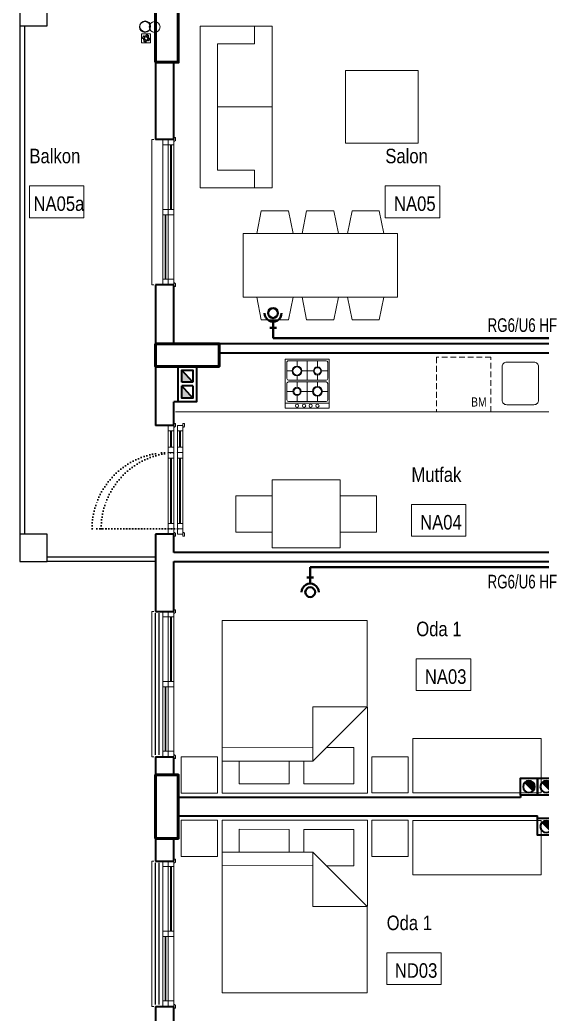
# Model space of a CAD drawing. Header units: millimetres. Extents: x 1852829 to 1882754, y -270850 to -231658.
# Drawn here: x 1860973 to 1861549, y -263907 to -262812 of the extents above; entities that cross this region are included whole.
import ezdxf
from ezdxf.enums import TextEntityAlignment as Align

# ---------------------------------------------------------------- set-up
doc = ezdxf.new("R2010")
doc.units = ezdxf.units.MM
for name, pattern in [('CONTINOUS', [0]), ('CONTINU', [0]), ('izdüşüm arka', [3.175, 0, -3.175]), ('izdüşüm ön', [9.525, 6.35, -3.175])]:
    doc.linetypes.add(name, pattern=pattern)
for name, color, linetype, lineweight in [('a_ba', 6, 'Continuous', 50), ('a_doğrama', 251, 'Continuous', 20), ('a_duvar', 251, 'Continuous', 35), ('a_görünüş', 32, 'Continuous', 25), ('a_görünüş_ince', 8, 'Continuous', 20), ('a_izdüşüm_arka', 251, 'izdüşüm arka', 30), ('a_izdüşüm_ön', 6, 'izdüşüm ön', 9), ('a_not_mahal', 253, 'Continuous', 5), ('a_tefriş', 8, 'Continuous', 20), ('m_yib', 65, 'Continuous', 20), ('Telefon', 2, 'CONTINOUS', 40), ('Tv', 3, 'CONTINOUS', 40)]:
    doc.layers.add(name, color=color, linetype=linetype, lineweight=lineweight)
doc.styles.add('Grupcad', font='arial.ttf', dxfattribs={"width": 0.7})
doc.styles.get("Standard").update_dxf_attribs({"font": 'ARIALN.TTF'})

# ---------------------------------------------------------------- blocks, each defined once
blk = doc.blocks.new('kapı_120_c_blok')
at = {"layer": 'a_doğrama', "color": 251}
for points in [[(-2, 119), (-2, 122), (0, 122), (0, 118), (-1, 118), (-2, 119)], [(2.5, 114), (2.5, 96)], [(3.5, 114), (3.5, 96)], [(2.5, 84), (2.5, 12)], [(3.5, 84), (3.5, 12)], [(-2, 1), (-2, -2), (0, -2), (0, 2), (-1, 2), (-2, 1)]]:
    blk.add_lwpolyline(points, dxfattribs=at)
for points in [[(0, 114), (6, 114), (6, 120), (0, 120)], [(0, 90), (6, 90), (6, 96), (0, 96)], [(0, 84), (6, 84), (6, 90), (0, 90)], [(0, 6), (6, 6), (6, 12), (0, 12)], [(0, 0), (6, 0), (6, 6), (0, 6)]]:
    blk.add_lwpolyline(points, close=True, dxfattribs=at)
at = {"layer": 'a_görünüş_ince', "color": 251}
for points in [[(0, 114), (0, 96)], [(6, 114), (6, 96)], [(0, 84), (0, 12)], [(6, 84), (6, 12)]]:
    blk.add_lwpolyline(points, dxfattribs=at)
at = {"layer": 'a_izdüşüm_arka', "color": 251}
blk.add_lwpolyline([(6, 6), (90, 6)], dxfattribs=at)
blk.add_arc((6, 6), 84, 0, 90, dxfattribs=at)
blk = doc.blocks.new('160p')
at = {"layer": 'a_doğrama', "color": 251}
for points in [[(-6, -6), (-6, 0), (-12, 0), (-12, -6)], [(0, -6), (0, 0), (-6, 0), (-6, -6)], [(-6, -83), (-6, -77), (-12, -77), (-12, -83)], [(0, -83), (0, -77), (-6, -77), (-6, -83)], [(-6, -160), (-6, -154), (-12, -154), (-12, -160)], [(0, -160), (0, -154), (-6, -154), (-6, -160)]]:
    blk.add_lwpolyline(points, close=True, dxfattribs=at)
for points in [[(2, -1), (2, 2), (0, 2), (0, -2), (1, -2), (2, -1)], [(-9.5, -6), (-9.5, -77)], [(-8.5, -6), (-8.5, -77)], [(-3.5, -83), (-3.5, -154)], [(-2.5, -83), (-2.5, -154)], [(2, -159), (2, -162), (0, -162), (0, -158), (1, -158), (2, -159)]]:
    blk.add_lwpolyline(points, dxfattribs=at)
at = {"layer": 'a_görünüş_ince', "color": 251}
for points in [[(-22, -160), (-24, -160), (-24, 0), (-22, 0)], [(-12, -77), (-12, -6)], [(-6, -77), (-6, -6)], [(-6, -77), (-6, -6)], [(0, -77), (0, -6)], [(-12, -154), (-12, -83)], [(-6, -154), (-6, -83)], [(-6, -154), (-6, -83)], [(0, -154), (0, -83)]]:
    blk.add_lwpolyline(points, dxfattribs=at)
blk = doc.blocks.new('baca_şönt')
at = {"layer": 'a_duvar'}
h = blk.add_hatch(color=256, dxfattribs=at)
h.dxf.hatch_style = 1
h.paths.add_polyline_path([(21.5, -5), (21.5, -17), (35, -17)])
h.paths.add_polyline_path([(4, -5), (4, -17), (17.5, -17)])
for p, q in [((4, -5), (17.5, -17)), ((17.5, -5), (17.5, -17)), ((21.5, -5), (21.5, -17)), ((21.5, -5), (35, -17))]:
    blk.add_line(p, q, dxfattribs=at)
blk.add_lwpolyline([(0, -21), (39, -21), (39, -1), (0, -1)], close=True, dxfattribs=at)
for points in [[(17.5, -5), (4, -5), (4, -17), (17.5, -17)], [(21.5, -17), (35, -17), (35, -5), (21.5, -5)]]:
    blk.add_lwpolyline(points, dxfattribs=at)
blk = doc.blocks.new('baca_müstakil')
at = {"layer": 'a_duvar'}
h = blk.add_hatch(color=256, dxfattribs=at)
h.dxf.hatch_style = 1
h.paths.add_polyline_path([(4.9, -4.9, 0.198912), (3, -9.5, 0.668179), (14.1, -14.1)])
blk.add_line((4.9, -4.9), (14.1, -14.1), dxfattribs=at)
blk.add_lwpolyline([(0, -19), (19, -19), (19, 0), (0, 0)], close=True, dxfattribs=at)
blk.add_circle((9.5, -9.5), 6.5, dxfattribs=at)
blk = doc.blocks.new('A$C2A0A03CE')
at = {"layer": 'a_tefriş'}
for p, q in [((-54, -24.3), (-54, 24.3)), ((-54, 24.3), (0, 24.3)), ((-48.6, 24.3), (-48.6, -24.3)), ((-27, 22.5), (-45, 22.5)), ((-35.6, 22.5), (-35.6, 15.7)), ((-21.6, 22.5), (-3.6, 22.5)), ((-13.1, 22.5), (-13.1, 14.8)), ((0, -24.3), (0, 24.3)), ((-46.8, 20.7), (-46.8, -20.7)), ((-40, 11.2), (-46.8, 11.2)), ((-25.2, 11.2), (-31, 11.2)), ((-25.2, -20.7), (-25.2, 20.7)), ((-23.4, -20.7), (-23.4, 20.7)), ((-16.6, 11.2), (-23.4, 11.2)), ((-1.8, 11.2), (-9.4, 11.2)), ((-1.8, 20.7), (-1.8, -20.7)), ((-25.2, 0), (-46.8, 0)), ((-35.6, 6.8), (-35.6, -7.7)), ((-1.8, 0), (-23.4, 0)), ((-13.1, 7.7), (-13.1, -6.8)), ((-39.1, -11.3), (-46.8, -11.3)), ((-35.6, -14.9), (-35.6, -22.5)), ((-25.2, -11.3), (-31.9, -11.3)), ((-17.5, -11.3), (-23.4, -11.3)), ((-13.1, -15.7), (-13.1, -22.5)), ((-1.8, -11.3), (-8.5, -11.3)), ((-54, -24.3), (0, -24.3)), ((-45, -22.5), (-27, -22.5)), ((-3.6, -22.5), (-21.6, -22.5))]:
    blk.add_line(p, q, dxfattribs=at)
for centre, radius in [((-51.4, 11.2), 1.8), ((-35.6, 11.2), 5.4), ((-35.6, 11.2), 4.5), ((-13.1, 11.2), 4.5), ((-13.1, 11.2), 3.6), ((-51.4, 3.7), 1.8), ((-51.4, -3.5), 1.8), ((-51.4, -11.3), 1.8), ((-35.6, -11.3), 4.5), ((-35.6, -11.3), 3.6), ((-13.1, -11.3), 5.4), ((-13.1, -11.3), 4.5)]:
    blk.add_circle(centre, radius, dxfattribs=at)
for centre, start, end in [((-45, 20.7), 90, 180), ((-27, 20.7), 0, 90), ((-21.6, 20.7), 90, 180), ((-3.6, 20.7), 0, 90), ((-45, -20.7), 180, 270), ((-27, -20.7), 270, 0), ((-21.6, -20.7), 180, 270), ((-3.6, -20.7), 270, 0)]:
    blk.add_arc(centre, 1.8, start, end, dxfattribs=at)
blk = doc.blocks.new('tefriş_koltuk_202x90')
at = {"layer": 'a_tefriş'}
for p, q in [((0, -90), (0, -22)), ((-79, -68), (-101, -68)), ((79, -68), (101, -68))]:
    blk.add_line(p, q, dxfattribs=at)
for points in [[(101, -90), (101, 0), (-101, 0), (-101, -90), (101, -90)], [(79, -68), (79, -22), (-79, -22), (-79, -68)]]:
    blk.add_lwpolyline(points, dxfattribs=at)
blk = doc.blocks.new('tefriş_yatak_çift')
at = {"layer": 'a_tefriş'}
for points in [[(-85, -5), (-85, -45), (-125, -45), (-125, -5)], [(80, -195), (80, -5), (-80, -5), (-80, -195)], [(85, -5), (85, -45), (125, -45), (125, -5)]]:
    blk.add_lwpolyline(points, close=True, dxfattribs=at)
for points in [[(-6.3, -40), (-6.3, -15), (-61.3, -15), (-61.3, -40)], [(35, -55), (65, -55), (65, -15), (10, -15), (10, -40)], [(-80, -40), (20, -40), (80, -100), (20, -100), (20, -40)], [(-80, -55), (20, -55)]]:
    blk.add_lwpolyline(points, dxfattribs=at)
blk = doc.blocks.new('tefriş_süzgeç')
at = {"layer": 'a_tefriş'}
for p, q in [((5, 0), (-5, 0)), ((-5, 0), (-5, -10)), ((5, -10), (5, 0)), ((-5, -10), (5, -10)), ((-3.6, -5.1), (-4.1, -5.1)), ((-2.6, -5.1), (-3.1, -5.1)), ((-2.5, -2.5), (-2.9, -2.2)), ((-2.6, -7.6), (-2.9, -7.9)), ((-2, -3.3), (-2.3, -3)), ((-1.9, -6.9), (-2.2, -7.2)), ((-1.6, -5.1), (-2.1, -5.1)), ((-1.2, -3.9), (-1.5, -3.6)), ((-1.2, -6.2), (-1.5, -6.5)), ((-0.2, -2.5), (-0.2, -2)), ((-0.1, -1.5), (-0.1, -1)), ((-0.1, -3), (-0.1, -3.5)), ((-0.1, -6.6), (-0.1, -7.1)), ((-0.1, -7.6), (-0.1, -8.1)), ((-0.1, -8.6), (-0.1, -9.1)), ((1, -4), (1.4, -3.6)), ((1.1, -6.2), (1.4, -6.5)), ((1.5, -5.1), (2, -5.1)), ((1.7, -3.3), (2.1, -2.9)), ((1.8, -6.9), (2.1, -7.2)), ((2.5, -2.5), (2.8, -2.2)), ((2.5, -5.1), (3, -5.1)), ((2.5, -7.5), (2.8, -7.9)), ((3.5, -5.1), (4, -5.1))]:
    blk.add_line(p, q, dxfattribs=at)
for centre, radius, start, end in [((-0.1, -5.1), 4.06, 134.2896, 180), ((-0.1, -5.1), 3.56, 134.2896, 180), ((-0.1, -5.1), 3.06, 180, 225), ((-0.1, -5.1), 4.06, 225, 270), ((-0.1, -5.1), 2.56, 180, 225), ((-0.1, -5.1), 3.56, 225, 270), ((-0.4, -4.4), 2.4, 84.5943, 143.2016), ((-0.1, -5.1), 2.06, 134.2896, 180), ((-0.1, -5), 2.44, 90.343, 138.1212), ((-0.1, -5.1), 1.56, 134.2896, 180), ((-0.1, -5.1), 2.06, 225, 270), ((-0.1, -5.1), 1.56, 225, 270), ((-0.1, -5.1), 4.06, 45, 90), ((-0.1, -5.1), 3.56, 45, 90), ((-0.1, -5.1), 2.06, 45, 90), ((-0.1, -5.1), 1.56, 45, 90), ((-0.1, -5.1), 2.56, 270, 315.7104), ((-0.1, -5.1), 3.06, 270, 315.7104), ((-0.1, -5.1), 1.56, 314.2896, 360), ((-0.1, -5.1), 2.06, 314.2896, 360), ((-0.1, -5.1), 2.56, 360, 45), ((-0.1, -5.1), 3.06, 360, 45), ((-0.1, -5.1), 3.56, 314.2896, 360), ((-0.1, -5.1), 4.06, 314.2896, 360)]:
    blk.add_arc(centre, radius, start, end, dxfattribs=at)
blk = doc.blocks.new('Tv Prz')
at = {"layer": 'Tv', "linetype": 'CONTINU'}
for p, q in [((3.6, 11.4), (-3.7, 11.4)), ((0, 18.3), (0, 11.4)), ((0, 11.4), (0, 0))]:
    blk.add_line(p, q, dxfattribs=at)
blk.add_circle((0, 27.7), 5.4, dxfattribs=at)
blk.add_arc((0, 27.7), 9.4, 180.1856, 0.1856, dxfattribs=at)

msp = doc.modelspace()

# ---------------------------------------------------------------- linework, layer by layer
at = {"layer": 'a_ba', "color": 253}
for points in [[(1861122.7, -262858.5), (1861147.7, -262858.5), (1861147.7, -262788.5), (1861122.7, -262788.5)], [(1861122.7, -263168.5), (1861122.7, -263193.5), (1861192.7, -263193.5), (1861192.7, -263168.5)], [(1861122.7, -263713.5), (1861147.7, -263713.5), (1861147.7, -263643.5), (1861122.7, -263643.5)]]:
    msp.add_lwpolyline(points, close=True, dxfattribs=at)
at = {"layer": 'a_duvar'}
for p, q in [((1861122.7, -262808.5), (1861122.7, -262943.5)), ((1861142.7, -262943.5), (1861142.7, -262858.5)), ((1861122.7, -263103.5), (1861122.7, -263258.5)), ((1861142.7, -263168.5), (1861142.7, -263103.5)), ((1861732.7, -263168.5), (1861142.7, -263168.5)), ((1861192.7, -263178.5), (1861732.7, -263178.5)), ((1861142.7, -263258.5), (1861142.7, -263232.5)), ((1861122.7, -263378.5), (1861122.7, -263463.5)), ((1861142.7, -263398.5), (1861142.7, -263378.5)), ((1861732.7, -263398.5), (1861142.7, -263398.5)), ((1861142.7, -263408.5), (1861732.7, -263408.5)), ((1861142.7, -263463.5), (1861142.7, -263408.5)), ((1861122.7, -263623.5), (1861122.7, -263738.5)), ((1861142.7, -263643.5), (1861142.7, -263623.5)), ((1861524.7, -263668.5), (1861147.7, -263668.5)), ((1861147.7, -263688.5), (1861543.7, -263688.5)), ((1861142.7, -263738.5), (1861142.7, -263713.5)), ((1861122.7, -263738.5), (1861142.7, -263738.5)), ((1861122.7, -263898.5), (1861122.7, -263978.5)), ((1861122.7, -263898.5), (1861142.7, -263898.5)), ((1861142.7, -263948.5), (1861142.7, -263898.5))]:
    msp.add_line(p, q, dxfattribs=at)
for points in [[(1861142.7, -262943.5), (1861122.7, -262943.5)], [(1861142.7, -263103.5), (1861122.7, -263103.5)], [(1861147.7, -263232.5), (1861142.7, -263232.5)], [(1861142.7, -263258.5), (1861122.7, -263258.5)], [(1861142.7, -263378.5), (1861122.7, -263378.5)], [(1861122.7, -263463.5), (1861142.7, -263463.5)], [(1861122.7, -263623.5), (1861142.7, -263623.5)], [(1861524.7, -263666), (1861524.7, -263668.5)], [(1861543.7, -263691), (1861543.7, -263688.5)]]:
    msp.add_lwpolyline(points, dxfattribs=at)
at = {"layer": 'a_görünüş', "color": 251}
for points in [[(1860973.2, -262818.5), (1861003.2, -262818.5), (1861003.2, -262788.5), (1860973.2, -262788.5)], [(1860973.2, -263408.5), (1861003.2, -263408.5), (1861003.2, -263378.5), (1860973.2, -263378.5)]]:
    msp.add_lwpolyline(points, close=True, dxfattribs=at)
for points in [[(1860973.2, -262818.5), (1860973.2, -263378.5)], [(1860978.2, -262818.5), (1860978.2, -263378.5)], [(1861122.7, -263403.5), (1861003.2, -263403.5)], [(1861122.7, -263408.5), (1861003.2, -263408.5)], [(1861122.7, -263621.5), (1861122.7, -263465.5)], [(1861126.7, -263621.5), (1861126.7, -263465.5)], [(1861122.7, -263896.5), (1861122.7, -263740.5)], [(1861126.7, -263896.5), (1861126.7, -263740.5)]]:
    msp.add_lwpolyline(points, dxfattribs=at)
at = {"layer": 'a_izdüşüm_ön', "color": 251}
msp.add_lwpolyline([(1861492.2, -263243.5), (1861492.2, -263183.5), (1861432.2, -263183.5), (1861432.2, -263243.5)], close=True, dxfattribs=at)
at = {"layer": 'a_not_mahal'}
for points in [[(1861043.7, -262994.7), (1860983.7, -262994.7), (1860983.7, -263029.7), (1861043.7, -263029.7)], [(1861435.9, -262994.7), (1861375.9, -262994.7), (1861375.9, -263029.7), (1861435.9, -263029.7)], [(1861464.7, -263345.7), (1861404.7, -263345.7), (1861404.7, -263380.7), (1861464.7, -263380.7)], [(1861470, -263515.7), (1861410, -263515.7), (1861410, -263550.7), (1861470, -263550.7)], [(1861437.4, -263839.5), (1861377.4, -263839.5), (1861377.4, -263874.5), (1861437.4, -263874.5)]]:
    msp.add_lwpolyline(points, close=True, dxfattribs=at)
at = {"layer": 'a_tefriş'}
msp.add_line((1861144.7, -263243.5), (1861637.7, -263243.5), dxfattribs=at)
for points in [[(1861332.1, -262867.7), (1861412.1, -262867.7), (1861412.1, -262947.7), (1861332.1, -262947.7)], [(1861219.2, -263047.2), (1861389.2, -263047.2), (1861389.2, -263117.2), (1861219.2, -263117.2)], [(1861326.2, -263393.5), (1861326.2, -263318.5), (1861251.2, -263318.5), (1861251.2, -263393.5)], [(1861251.2, -263376), (1861251.2, -263336), (1861211.2, -263336), (1861211.2, -263376)], [(1861366.2, -263376), (1861326.2, -263376), (1861326.2, -263336), (1861366.2, -263336)], [(1861547.7, -263603.4), (1861547.7, -263663.4), (1861406.1, -263663.4), (1861406.1, -263603.4)], [(1861547.7, -263753.6), (1861547.7, -263693.6), (1861406.1, -263693.6), (1861406.1, -263753.6)]]:
    msp.add_lwpolyline(points, close=True, dxfattribs=at)
for points in [[(1861274.2, -263047.2), (1861269.2, -263022.2), (1861239.2, -263022.2), (1861234.2, -263047.2)], [(1861324.2, -263047.2), (1861319.2, -263022.2), (1861289.2, -263022.2), (1861284.2, -263047.2)], [(1861374.2, -263047.2), (1861369.2, -263022.2), (1861339.2, -263022.2), (1861334.2, -263047.2)], [(1861274.2, -263117.2), (1861269.2, -263142.2), (1861239.2, -263142.2), (1861234.2, -263117.2)], [(1861324.2, -263117.2), (1861319.2, -263142.2), (1861289.2, -263142.2), (1861284.2, -263117.2)], [(1861374.2, -263117.2), (1861369.2, -263142.2), (1861339.2, -263142.2), (1861334.2, -263117.2)]]:
    msp.add_lwpolyline(points, dxfattribs=at)
msp.add_lwpolyline([(1861544.7, -263193.7, 0.414214), (1861539.7, -263188.7), (1861509.7, -263188.7, 0.414214), (1861504.7, -263193.7), (1861504.7, -263230.7, 0.414214), (1861509.7, -263235.7), (1861539.7, -263235.7, 0.414214), (1861544.7, -263230.7), (1861544.7, -263193.7)], format="xyb", dxfattribs=at)
at = {"layer": 'm_yib'}
for centre in [(1861111, -262819.6), (1861111.3, -262818.9), (1861111.3, -262818.9), (1861121.7, -262819.6)]:
    msp.add_circle(centre, 5.92, dxfattribs=at)
at = {"layer": 'Tv'}
for p, q in [((1861252.2, -263162.5), (1861759.5, -263162.5)), ((1861293.1, -263414.5), (1861753.5, -263414.5))]:
    msp.add_line(p, q, dxfattribs=at)

# ---------------------------------------------------------------- block references
at = {"xscale": -1}
for p in [(1861142.7, -263378.5), (1861142.7, -263378.5), (1861142.7, -263378.5), (1861152.7, -263378.5)]:
    msp.add_blockref('kapı_120_c_blok', p, dxfattribs=at)
at = {"layer": 'a_duvar', "xscale": -1}
for name, p, rotation in [('160p', (1861142.7, -263103.5), 180), ('baca_şönt', (1861168.7, -263232.5), 270), ('160p', (1861142.7, -263623.5), 180), ('baca_müstakil', (1861524.7, -263647), 90), ('baca_müstakil', (1861543.7, -263647), 90), ('baca_müstakil', (1861543.7, -263691), 90), ('160p', (1861142.7, -263898.5), 180)]:
    msp.add_blockref(name, p, dxfattribs=dict(at, rotation=rotation))
at = {"layer": 'a_tefriş', "lineweight": -3, "extrusion": (-1.39694e-31, -2.24181e-16, -1), "xscale": -0.8823529411764706, "yscale": 0.8823529411764706, "zscale": -0.8823529411764706, "rotation": 270}
msp.add_blockref('tefriş_koltuk_202x90', (-1861171.7, -262907.7), dxfattribs=at)
at = {"layer": 'a_tefriş', "rotation": 179.9999999999999}
msp.add_blockref('tefriş_süzgeç', (1861112.2, -262837.2), dxfattribs=at)
at = {"layer": 'a_tefriş', "color": 113, "xscale": -1, "rotation": 269.9992036728955}
msp.add_blockref('A$C2A0A03CE', (1861289.9, -263185.4), dxfattribs=at)
at = {"layer": 'a_tefriş', "extrusion": (0, 0, -1), "zscale": -1, "rotation": 179.9698299032536}
msp.add_blockref('tefriş_yatak_çift', (-1861276.1, -263668.5), dxfattribs=at)
at = {"layer": 'a_tefriş', "extrusion": (0, 0, -1), "xscale": -1, "zscale": -1, "rotation": 0.0301700967464047}
msp.add_blockref('tefriş_yatak_çift', (-1861276.1, -263688.5), dxfattribs=at)
at = {"layer": 'Tv', "linetype": 'CONTINU'}
msp.add_blockref('Tv Prz', (1861252.2, -263162.5), dxfattribs=at)
at = {"layer": 'Tv', "linetype": 'CONTINU', "rotation": 180}
msp.add_blockref('Tv Prz', (1861293.1, -263414.5), dxfattribs=at)

# ---------------------------------------------------------------- texts
at = {"layer": 'a_not_mahal'}
for s, height, p in [('Balkon', 16, (1860983.7, -262969.7)), ('Salon', 16, (1861375.9, -262969.7)), ('BM', 10, (1861470.4, -263237.7)), ('Mutfak', 16, (1861404.7, -263320.7)), ('Oda 1', 16, (1861410, -263490.7)), ('Oda 1', 16, (1861377.4, -263814.5))]:
    msp.add_text(s, height=height, dxfattribs=at).set_placement(p)
for s, p in [('NA05a', (1861016.2, -263022.2)), ('NA05', (1861408.4, -263022.2)), ('NA04', (1861437.2, -263373.2)), ('NA03', (1861442.4, -263543.2)), ('ND03', (1861409.8, -263867))]:
    msp.add_text(s, height=16, rotation=360, dxfattribs=at).set_placement(p, align=Align.CENTER)
at = {"layer": 'Telefon', "color": 4, "linetype": 'CONTINU', "style": 'Grupcad', "width": 0.7}
for p in [(1861488.6, -263148), (1861488.6, -263430.6)]:
    msp.add_text('RG6/U6 HF', height=15, dxfattribs=at).set_placement(p, align=Align.MIDDLE_LEFT)

doc.saveas('drawing.dxf')
